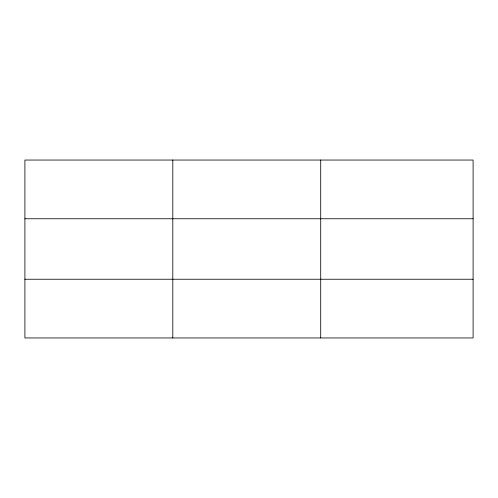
<?xml version="1.0" encoding="UTF-8"?>
<svg xmlns="http://www.w3.org/2000/svg" width="498" height="498" viewBox="0 0 498 498"><rect width="100%" height="100%" fill="white"/><g stroke="black" fill="none" stroke-linecap="round" stroke-linejoin="round"><path stroke-width="0.75" d="M172.806 160.045L172.806 337.955M320.712 160.045L320.712 337.955M473.1 218.759L473.1 160.045L24.9 160.045L24.9 337.955L473.1 337.955L473.1 218.759L24.9 218.759M24.9 279.241L473.1 279.241"/></g></svg>
